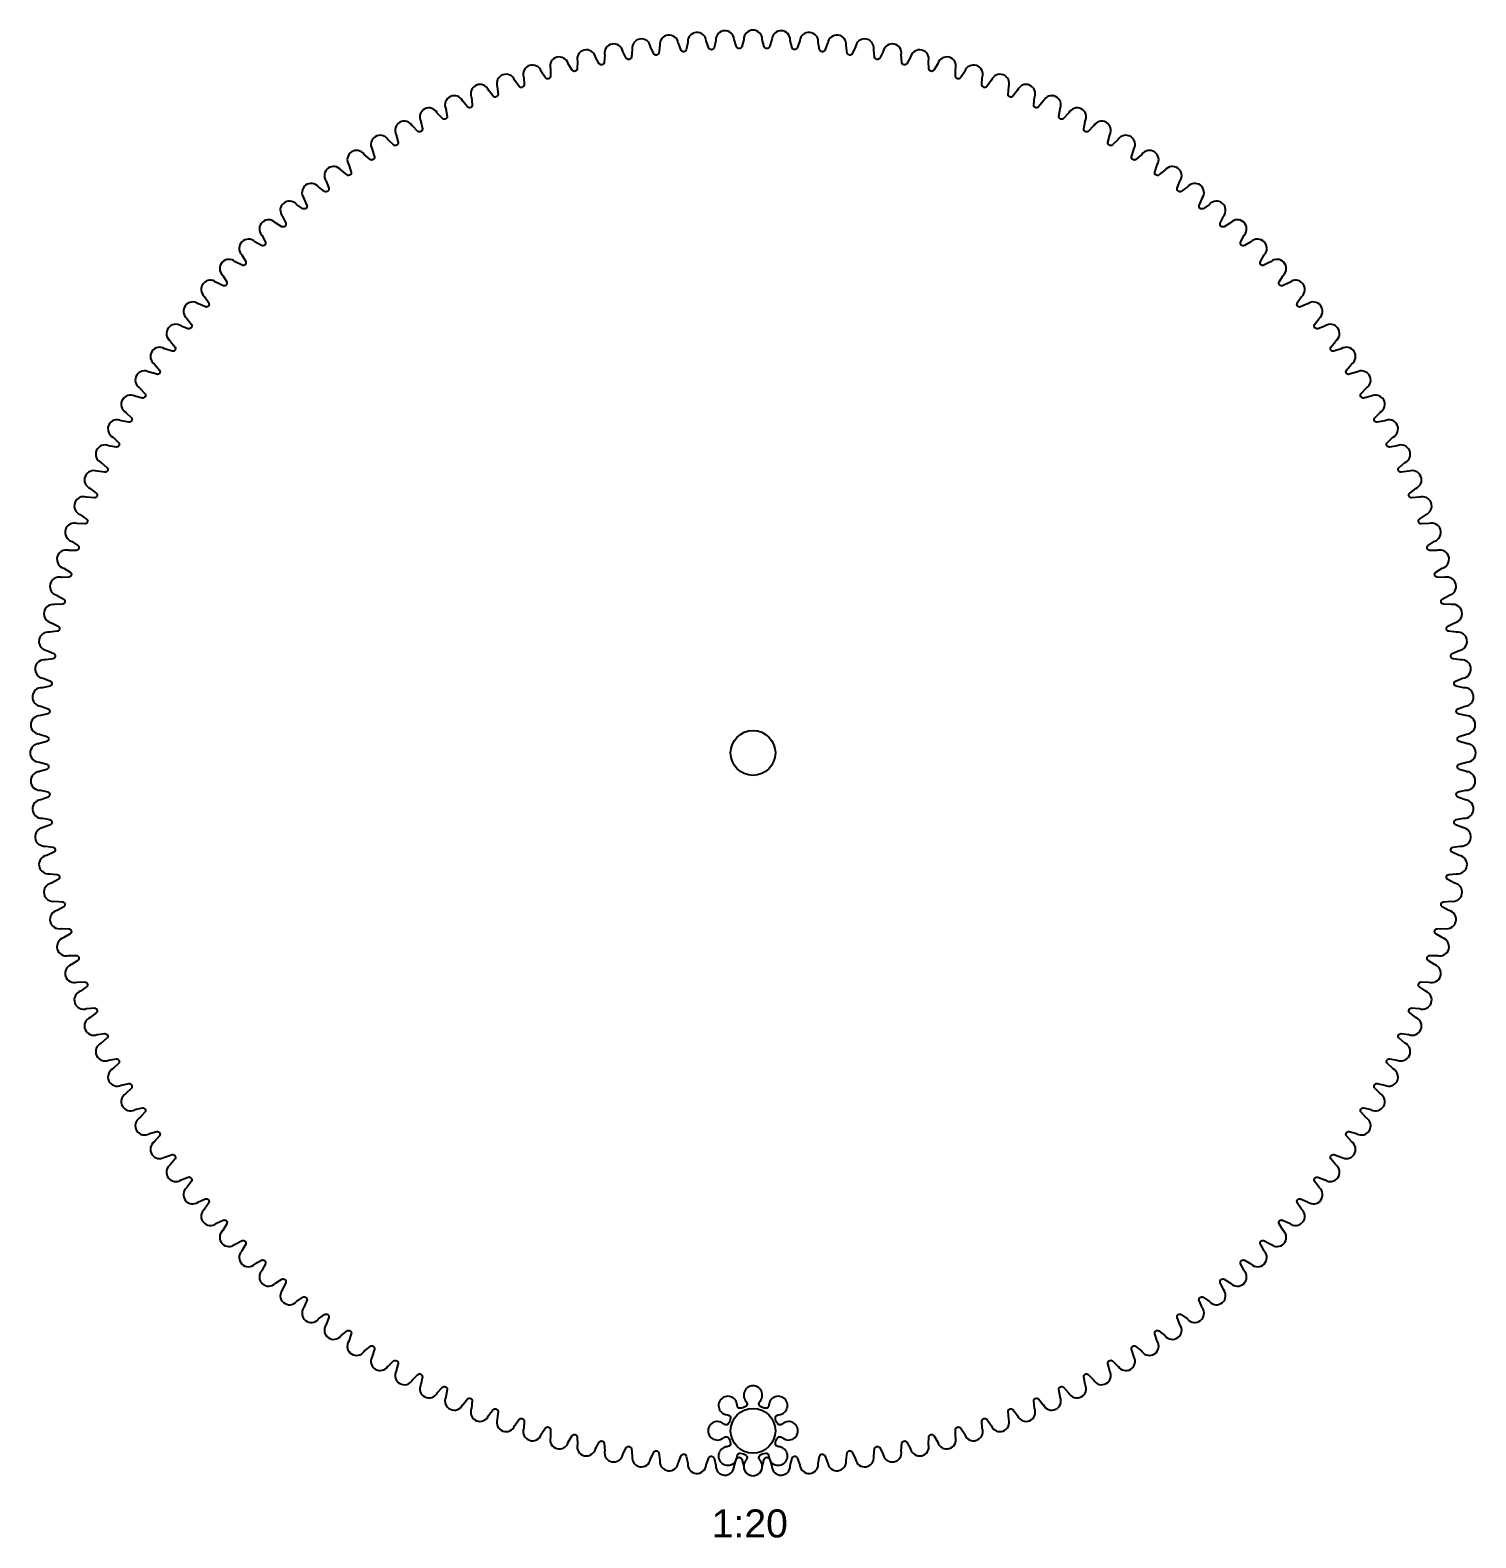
# Model space of a CAD drawing. Extents: x -10 to 1633, y -307 to 264.
# Drawn here: x 1374.9 to 1632.8, y -5.3 to 263.8 of the extents above; entities that cross this region are included whole.
import ezdxf

# ---------------------------------------------------------------- set-up
doc = ezdxf.new("R2010")
doc.units = 0
doc.layers.add('CNC_FRIENDLY_GEAR_COLLECTI', color=7, linetype='CONTINUOUS')
doc.styles.add('ARIAL_NORMAL', font='txt')

msp = doc.modelspace()

# ---------------------------------------------------------------- linework, layer by layer
at = {"layer": 'CNC_FRIENDLY_GEAR_COLLECTI'}
for points in [[(1377.81, 116.52, 0.981369), (1378.33, 113.26), (1378.37, 113.26), (1379.72, 113.11, -0.673073), (1379.88, 112.21), (1378.67, 111.6), (1378.63, 111.58, 0.981369), (1379.27, 108.35), (1379.31, 108.35), (1380.67, 108.25, -0.673073), (1380.87, 107.36), (1379.68, 106.7), (1379.64, 106.69, 0.981369), (1380.41, 103.48), (1380.45, 103.48), (1381.81, 103.44, -0.673073), (1382.04, 102.55), (1380.88, 101.85), (1380.84, 101.83, 0.981369), (1381.73, 98.65), (1381.77, 98.66), (1383.13, 98.67, -0.673073), (1383.4, 97.79), (1382.26, 97.04), (1382.23, 97.03, 0.981369), (1383.25, 93.89), (1383.29, 93.9), (1384.64, 93.96, -0.673073), (1384.95, 93.09), (1383.84, 92.3), (1383.8, 92.28, 0.981369), (1384.95, 89.18), (1384.99, 89.19), (1386.34, 89.31, -0.673073), (1386.68, 88.45), (1385.6, 87.62), (1385.57, 87.6, 0.981369), (1386.83, 84.55), (1386.87, 84.56), (1388.22, 84.73, -0.673073), (1388.59, 83.89), (1387.55, 83.01), (1387.51, 82.99, 0.981369), (1388.89, 79.99), (1388.93, 80.01), (1390.27, 80.23, -0.673073), (1390.67, 79.4), (1389.67, 78.49), (1389.64, 78.46, 0.981369), (1391.13, 75.52), (1391.17, 75.54), (1392.5, 75.81, -0.673073), (1392.94, 75), (1391.97, 74.05), (1391.94, 74.02, 0.981369), (1393.55, 71.14), (1393.59, 71.16), (1394.91, 71.48, -0.673073), (1395.37, 70.69), (1394.44, 69.7), (1394.41, 69.68, 0.981369), (1396.13, 66.86), (1396.17, 66.88), (1397.48, 67.26, -0.673073), (1397.97, 66.48), (1397.08, 65.46), (1397.05, 65.43, 0.981369), (1398.88, 62.69), (1398.92, 62.7), (1400.21, 63.13, -0.673073), (1400.73, 62.38), (1399.89, 61.32), (1399.86, 61.29, 0.981369), (1401.8, 58.62), (1401.83, 58.64), (1403.1, 59.12, -0.673073), (1403.66, 58.39), (1402.85, 57.29), (1402.82, 57.26, 0.981369), (1404.87, 54.67), (1404.9, 54.69), (1406.15, 55.22, -0.673073), (1406.74, 54.51), (1405.97, 53.39), (1405.95, 53.36, 0.981369), (1408.09, 50.85), (1408.12, 50.87), (1409.35, 51.45, -0.673073), (1409.96, 50.76), (1409.25, 49.61), (1409.22, 49.57, 0.981369), (1411.46, 47.15), (1411.49, 47.18), (1412.7, 47.8, -0.673073), (1413.34, 47.14), (1412.66, 45.96), (1412.64, 45.92, 0.981369), (1414.97, 43.59), (1415, 43.62), (1416.19, 44.29, -0.673073), (1416.85, 43.65), (1416.22, 42.45), (1416.2, 42.41, 0.981369), (1418.62, 40.17), (1418.65, 40.2), (1419.81, 40.92, -0.673073), (1420.49, 40.31), (1419.92, 39.08), (1419.89, 39.04, 0.981369), (1422.4, 36.9), (1422.43, 36.93), (1423.56, 37.69, -0.673073), (1424.27, 37.11), (1423.74, 35.85), (1423.72, 35.82, 0.981369), (1426.31, 33.78), (1426.34, 33.81), (1427.43, 34.61, -0.673073), (1428.16, 34.06), (1427.69, 32.79), (1427.67, 32.75, 0.981369), (1430.34, 30.81), (1430.36, 30.84), (1431.43, 31.69, -0.673073), (1432.18, 31.16), (1431.75, 29.87), (1431.73, 29.84, 0.981369), (1434.48, 28), (1434.5, 28.04), (1435.53, 28.92, -0.673073), (1436.3, 28.43), (1435.93, 27.12), (1435.91, 27.09, 0.981369), (1438.72, 25.36), (1438.75, 25.39), (1439.74, 26.32, -0.673073), (1440.53, 25.86), (1440.21, 24.54), (1440.19, 24.5, 0.981369), (1443.07, 22.89), (1443.09, 22.92), (1444.05, 23.89, -0.673073), (1444.86, 23.46), (1444.58, 22.13), (1444.57, 22.09, 0.981369), (1447.51, 20.59), (1447.53, 20.62), (1448.45, 21.63, -0.673073), (1449.28, 21.23), (1449.05, 19.89), (1449.04, 19.85, 0.981369), (1452.04, 18.46), (1452.06, 18.5), (1452.94, 19.54, -0.673073), (1453.78, 19.17), (1453.61, 17.82), (1453.6, 17.78, 0.981369), (1456.65, 16.52), (1456.67, 16.56), (1457.5, 17.63, -0.673073), (1458.36, 17.29), (1458.24, 15.94), (1458.23, 15.9, 0.981369), (1461.33, 14.76), (1461.35, 14.79), (1462.14, 15.9, -0.673073), (1463, 15.6), (1462.94, 14.24), (1462.93, 14.2, 0.981369), (1466.07, 13.18), (1466.09, 13.22), (1466.84, 14.35, -0.673073), (1467.72, 14.09), (1467.71, 12.73), (1467.7, 12.69, 0.981369), (1470.88, 11.79), (1470.89, 11.83), (1471.6, 12.99, -0.673073), (1472.48, 12.76), (1472.53, 11.4), (1472.52, 11.36, 0.981369), (1475.73, 10.59), (1475.75, 10.63), (1476.4, 11.82, -0.673073), (1477.3, 11.62), (1477.4, 10.27), (1477.39, 10.23, 0.981369), (1480.63, 9.58), (1480.64, 9.62), (1481.25, 10.84, -0.673073), (1482.16, 10.67), (1482.31, 9.32), (1482.31, 9.28, 0.981369), (1485.56, 8.77), (1485.58, 8.81), (1486.14, 10.04, -0.673073), (1487.05, 9.92), (1487.25, 8.58), (1487.25, 8.53, 0.981369), (1490.53, 8.15), (1490.54, 8.19), (1491.05, 9.44, -0.673073), (1491.96, 9.35), (1492.22, 8.02), (1492.22, 7.98, 0.981369), (1495.51, 7.72), (1495.52, 7.76), (1495.98, 9.04, -0.673073), (1496.9, 8.98), (1497.21, 7.66), (1497.21, 7.62, 0.981369), (1500.51, 7.49), (1500.51, 7.53), (1500.93, 8.83, -0.673073), (1501.84, 8.81), (1502.2, 7.5), (1502.21, 7.46, 0.981369), (1505.51, 7.46), (1505.51, 7.5), (1505.87, 8.81, -0.673073), (1506.79, 8.83), (1507.2, 7.53), (1507.21, 7.49, 0.981369), (1510.51, 7.62), (1510.51, 7.66), (1510.82, 8.98, -0.673073), (1511.73, 9.04), (1512.2, 7.76), (1512.21, 7.72, 0.981369), (1515.5, 7.98), (1515.5, 8.02), (1515.75, 9.35, -0.673073), (1516.67, 9.44), (1517.18, 8.19), (1517.19, 8.15, 0.981369), (1520.47, 8.53), (1520.47, 8.58), (1520.67, 9.92, -0.673073), (1521.58, 10.04), (1522.14, 8.81), (1522.15, 8.77, 0.981369), (1525.41, 9.28), (1525.41, 9.32), (1525.56, 10.67, -0.673073), (1526.46, 10.84), (1527.07, 9.62), (1527.09, 9.58, 0.981369), (1530.32, 10.23), (1530.32, 10.27), (1530.42, 11.62, -0.673073), (1531.31, 11.82), (1531.97, 10.63), (1531.98, 10.59, 0.981369), (1535.19, 11.36), (1535.19, 11.4), (1535.23, 12.76, -0.673073), (1536.12, 12.99), (1536.82, 11.83), (1536.84, 11.79, 0.981369), (1540.02, 12.69), (1540.01, 12.73), (1540, 14.09, -0.673073), (1540.88, 14.35), (1541.63, 13.22), (1541.64, 13.18, 0.981369), (1544.78, 14.2), (1544.77, 14.24), (1544.71, 15.6, -0.673073), (1545.58, 15.9), (1546.37, 14.79), (1546.39, 14.76, 0.981369), (1549.49, 15.9), (1549.48, 15.94), (1549.36, 17.29, -0.673073), (1550.22, 17.63), (1551.05, 16.56), (1551.07, 16.52, 0.981369), (1554.12, 17.78), (1554.11, 17.82), (1553.94, 19.17, -0.673073), (1554.78, 19.54), (1555.66, 18.5), (1555.68, 18.46, 0.981369), (1558.67, 19.85), (1558.66, 19.89), (1558.44, 21.23, -0.673073), (1559.27, 21.63), (1560.18, 20.62), (1560.21, 20.59, 0.981369), (1563.15, 22.09), (1563.13, 22.13), (1562.86, 23.46, -0.673073), (1563.67, 23.89), (1564.62, 22.92), (1564.65, 22.89, 0.981369), (1567.53, 24.5), (1567.51, 24.54), (1567.18, 25.86, -0.673073), (1567.98, 26.32), (1568.97, 25.39), (1568.99, 25.36, 0.981369), (1571.81, 27.09), (1571.79, 27.12), (1571.41, 28.43, -0.673073), (1572.19, 28.92), (1573.21, 28.04), (1573.24, 28, 0.981369), (1575.98, 29.84), (1575.97, 29.87), (1575.54, 31.16, -0.673073), (1576.29, 31.69), (1577.35, 30.84), (1577.38, 30.81, 0.981369), (1580.05, 32.75), (1580.03, 32.79), (1579.55, 34.06, -0.673073), (1580.28, 34.61), (1581.38, 33.81), (1581.41, 33.78, 0.981369), (1584, 35.82), (1583.98, 35.85), (1583.45, 37.11, -0.673073), (1584.16, 37.69), (1585.28, 36.93), (1585.31, 36.9, 0.981369), (1587.82, 39.04), (1587.8, 39.08), (1587.22, 40.31, -0.673073), (1587.91, 40.92), (1589.06, 40.2), (1589.1, 40.17, 0.981369), (1591.52, 42.41), (1591.49, 42.45), (1590.87, 43.65, -0.673073), (1591.53, 44.29), (1592.71, 43.62), (1592.75, 43.59, 0.981369), (1595.08, 45.92), (1595.05, 45.96), (1594.38, 47.14, -0.673073), (1595.02, 47.8), (1596.22, 47.18), (1596.26, 47.15, 0.981369), (1598.5, 49.57), (1598.47, 49.61), (1597.75, 50.76, -0.673073), (1598.36, 51.45), (1599.59, 50.87), (1599.63, 50.85, 0.981369), (1601.77, 53.36), (1601.74, 53.39), (1600.98, 54.51, -0.673073), (1601.56, 55.22), (1602.82, 54.69), (1602.85, 54.67, 0.981369), (1604.89, 57.26), (1604.86, 57.29), (1604.06, 58.39, -0.673073), (1604.61, 59.12), (1605.88, 58.64), (1605.92, 58.62, 0.981369), (1607.86, 61.29), (1607.83, 61.32), (1606.98, 62.38, -0.673073), (1607.51, 63.13), (1608.8, 62.7), (1608.83, 62.69, 0.981369), (1610.67, 65.43), (1610.63, 65.46), (1609.75, 66.48, -0.673073), (1610.24, 67.26), (1611.55, 66.88), (1611.58, 66.86, 0.981369), (1613.31, 69.68), (1613.28, 69.7), (1612.35, 70.69, -0.673073), (1612.81, 71.48), (1614.13, 71.16), (1614.17, 71.14, 0.981369), (1615.78, 74.02), (1615.75, 74.05), (1614.78, 75, -0.673073), (1615.21, 75.81), (1616.54, 75.54), (1616.58, 75.52, 0.981369), (1618.08, 78.46), (1618.05, 78.49), (1617.04, 79.4, -0.673073), (1617.44, 80.23), (1618.78, 80.01), (1618.82, 79.99, 0.981369), (1620.21, 82.99), (1620.17, 83.01), (1619.13, 83.89, -0.673073), (1619.5, 84.73), (1620.85, 84.56), (1620.89, 84.55, 0.981369), (1622.15, 87.6), (1622.11, 87.62), (1621.04, 88.45, -0.673073), (1621.38, 89.31), (1622.73, 89.19), (1622.77, 89.18, 0.981369), (1623.91, 92.28), (1623.88, 92.3), (1622.77, 93.09, -0.673073), (1623.07, 93.96), (1624.43, 93.9), (1624.47, 93.89, 0.981369), (1625.49, 97.03), (1625.45, 97.04), (1624.32, 97.79, -0.673073), (1624.58, 98.67), (1625.94, 98.66), (1625.98, 98.65, 0.981369), (1626.88, 101.83), (1626.84, 101.85), (1625.68, 102.55, -0.673073), (1625.91, 103.44), (1627.27, 103.48), (1627.31, 103.48, 0.981369), (1628.08, 106.69), (1628.04, 106.7), (1626.85, 107.36, -0.673073), (1627.05, 108.25), (1628.4, 108.35), (1628.44, 108.35, 0.981369), (1629.09, 111.58), (1629.05, 111.6), (1627.83, 112.21, -0.673073), (1627.99, 113.11), (1629.35, 113.26), (1629.39, 113.26, 0.981369), (1629.9, 116.52), (1629.86, 116.53), (1628.63, 117.09, -0.673073), (1628.75, 118), (1630.09, 118.2), (1630.14, 118.2, 0.981369), (1630.52, 121.48), (1630.48, 121.49), (1629.23, 122, -0.673073), (1629.31, 122.92), (1630.65, 123.17), (1630.69, 123.17, 0.981369), (1630.95, 126.46), (1630.91, 126.47), (1629.63, 126.93, -0.673073), (1629.69, 127.85), (1631.01, 128.16), (1631.05, 128.16, 0.981369), (1631.18, 131.46), (1631.14, 131.47), (1629.84, 131.88, -0.673073), (1629.86, 132.8), (1631.17, 133.16), (1631.21, 133.16, 0.981369), (1631.21, 136.46), (1631.17, 136.47), (1629.86, 136.83, -0.673073), (1629.84, 137.74), (1631.14, 138.16), (1631.18, 138.16, 0.981369), (1631.05, 141.46), (1631.01, 141.46), (1629.69, 141.77, -0.673073), (1629.63, 142.69), (1630.91, 143.15), (1630.95, 143.16, 0.981369), (1630.69, 146.45), (1630.65, 146.45), (1629.31, 146.71, -0.673073), (1629.23, 147.62), (1630.48, 148.13), (1630.52, 148.14, 0.981369), (1630.14, 151.42), (1630.09, 151.42), (1628.75, 151.62, -0.673073), (1628.63, 152.53), (1629.86, 153.09), (1629.9, 153.1, 0.981369), (1629.39, 156.36), (1629.35, 156.36), (1627.99, 156.51, -0.673073), (1627.83, 157.42), (1629.05, 158.03), (1629.09, 158.04, 0.981369), (1628.44, 161.28), (1628.4, 161.27), (1627.05, 161.37, -0.673073), (1626.85, 162.27), (1628.04, 162.92), (1628.08, 162.94, 0.981369), (1627.31, 166.15), (1627.27, 166.14), (1625.91, 166.19, -0.673073), (1625.68, 167.07), (1626.84, 167.78), (1626.88, 167.79, 0.981369), (1625.98, 170.97), (1625.94, 170.96), (1624.58, 170.95, -0.673073), (1624.32, 171.83), (1625.45, 172.58), (1625.49, 172.6, 0.981369), (1624.47, 175.74), (1624.43, 175.73), (1623.07, 175.67, -0.673073), (1622.77, 176.53), (1623.88, 177.32), (1623.91, 177.34, 0.981369), (1622.77, 180.44), (1622.73, 180.43), (1621.38, 180.31, -0.673073), (1621.04, 181.17), (1622.11, 182), (1622.15, 182.02, 0.981369), (1620.89, 185.07), (1620.85, 185.06), (1619.5, 184.89, -0.673073), (1619.13, 185.73), (1620.17, 186.61), (1620.21, 186.63, 0.981369), (1618.82, 189.63), (1618.78, 189.62), (1617.44, 189.39, -0.673073), (1617.04, 190.22), (1618.05, 191.14), (1618.08, 191.16, 0.981369), (1616.58, 194.1), (1616.54, 194.08), (1615.21, 193.81, -0.673073), (1614.78, 194.62), (1615.75, 195.58), (1615.78, 195.6, 0.981369), (1614.17, 198.48), (1614.13, 198.46), (1612.81, 198.14, -0.673073), (1612.35, 198.93), (1613.28, 199.92), (1613.31, 199.95, 0.981369), (1611.58, 202.76), (1611.55, 202.74), (1610.24, 202.37, -0.673073), (1609.75, 203.14), (1610.63, 204.17), (1610.67, 204.19, 0.981369), (1608.83, 206.94), (1608.8, 206.92), (1607.51, 206.49, -0.673073), (1606.98, 207.24), (1607.83, 208.31), (1607.86, 208.33, 0.981369), (1605.92, 211), (1605.88, 210.98), (1604.61, 210.51, -0.673073), (1604.06, 211.24), (1604.86, 212.33), (1604.89, 212.36, 0.981369), (1602.85, 214.95), (1602.82, 214.93), (1601.56, 214.4, -0.673073), (1600.98, 215.11), (1601.74, 216.24), (1601.77, 216.27, 0.981369), (1599.63, 218.78), (1599.59, 218.75), (1598.36, 218.18, -0.673073), (1597.75, 218.86), (1598.47, 220.02), (1598.5, 220.05, 0.981369), (1596.26, 222.47), (1596.22, 222.45), (1595.02, 221.82, -0.673073), (1594.38, 222.48), (1595.05, 223.67), (1595.08, 223.7, 0.981369), (1592.75, 226.03), (1592.71, 226.01), (1591.53, 225.33, -0.673073), (1590.87, 225.97), (1591.49, 227.18), (1591.52, 227.21, 0.981369), (1589.1, 229.45), (1589.06, 229.42), (1587.91, 228.71, -0.673073), (1587.22, 229.32), (1587.8, 230.55), (1587.82, 230.58, 0.981369), (1585.31, 232.72), (1585.28, 232.7), (1584.16, 231.93, -0.673073), (1583.45, 232.52), (1583.98, 233.77), (1584, 233.8, 0.981369), (1581.41, 235.85), (1581.38, 235.82), (1580.28, 235.01, -0.673073), (1579.55, 235.57), (1580.03, 236.84), (1580.05, 236.87, 0.981369), (1577.38, 238.81), (1577.35, 238.78), (1576.29, 237.94, -0.673073), (1575.54, 238.46), (1575.97, 239.75), (1575.98, 239.79, 0.981369), (1573.24, 241.62), (1573.21, 241.59), (1572.19, 240.7, -0.673073), (1571.41, 241.19), (1571.79, 242.5), (1571.81, 242.54, 0.981369), (1568.99, 244.26), (1568.97, 244.23), (1567.98, 243.3, -0.673073), (1567.18, 243.76), (1567.51, 245.08), (1567.53, 245.12, 0.981369), (1564.65, 246.73), (1564.62, 246.7), (1563.67, 245.73, -0.673073), (1562.86, 246.17), (1563.13, 247.5), (1563.15, 247.54, 0.981369), (1560.21, 249.03), (1560.18, 249), (1559.27, 248, -0.673073), (1558.44, 248.4), (1558.66, 249.74), (1558.67, 249.78, 0.981369), (1555.68, 251.16), (1555.66, 251.12), (1554.78, 250.08, -0.673073), (1553.94, 250.45), (1554.11, 251.8), (1554.12, 251.84, 0.981369), (1551.07, 253.1), (1551.05, 253.07), (1550.22, 251.99, -0.673073), (1549.36, 252.33), (1549.48, 253.68), (1549.49, 253.72, 0.981369), (1546.39, 254.87), (1546.37, 254.83), (1545.58, 253.72, -0.673073), (1544.71, 254.02), (1544.77, 255.38), (1544.78, 255.42, 0.981369), (1541.64, 256.44), (1541.63, 256.4), (1540.88, 255.27, -0.673073), (1540, 255.54), (1540.01, 256.9), (1540.02, 256.94, 0.981369), (1536.84, 257.83), (1536.82, 257.79), (1536.12, 256.63, -0.673073), (1535.23, 256.86), (1535.19, 258.22), (1535.19, 258.26, 0.981369), (1531.98, 259.03), (1531.97, 258.99), (1531.31, 257.8, -0.673073), (1530.42, 258), (1530.32, 259.36), (1530.32, 259.4, 0.981369), (1527.09, 260.04), (1527.07, 260), (1526.46, 258.79, -0.673073), (1525.56, 258.95), (1525.41, 260.3), (1525.41, 260.34, 0.981369), (1522.15, 260.86), (1522.14, 260.82), (1521.58, 259.58, -0.673073), (1520.67, 259.7), (1520.47, 261.05), (1520.47, 261.09, 0.981369), (1517.19, 261.48), (1517.18, 261.44), (1516.67, 260.18, -0.673073), (1515.75, 260.27), (1515.5, 261.6), (1515.5, 261.64, 0.981369), (1512.21, 261.9), (1512.2, 261.86), (1511.73, 260.58, -0.673073), (1510.82, 260.64), (1510.51, 261.96), (1510.51, 262, 0.981369), (1507.21, 262.13), (1507.2, 262.09), (1506.79, 260.8, -0.673073), (1505.87, 260.81), (1505.51, 262.12), (1505.51, 262.17, 0.981369), (1502.21, 262.17), (1502.2, 262.12), (1501.84, 260.81, -0.673073), (1500.93, 260.8), (1500.51, 262.09), (1500.51, 262.13, 0.981369), (1497.21, 262), (1497.21, 261.96), (1496.9, 260.64, -0.673073), (1495.98, 260.58), (1495.52, 261.86), (1495.51, 261.9, 0.981369), (1492.22, 261.64), (1492.22, 261.6), (1491.96, 260.27, -0.673073), (1491.05, 260.18), (1490.54, 261.44), (1490.53, 261.48, 0.981369), (1487.25, 261.09), (1487.25, 261.05), (1487.05, 259.7, -0.673073), (1486.14, 259.58), (1485.58, 260.82), (1485.56, 260.86, 0.981369), (1482.31, 260.34), (1482.31, 260.3), (1482.16, 258.95, -0.673073), (1481.25, 258.79), (1480.64, 260), (1480.63, 260.04, 0.981369), (1477.39, 259.4), (1477.4, 259.36), (1477.3, 258, -0.673073), (1476.4, 257.8), (1475.75, 258.99), (1475.73, 259.03, 0.981369), (1472.52, 258.26), (1472.53, 258.22), (1472.48, 256.86, -0.673073), (1471.6, 256.63), (1470.89, 257.79), (1470.88, 257.83, 0.981369), (1467.7, 256.94), (1467.71, 256.9), (1467.72, 255.54, -0.673073), (1466.84, 255.27), (1466.09, 256.4), (1466.07, 256.44, 0.981369), (1462.93, 255.42), (1462.94, 255.38), (1463, 254.02, -0.673073), (1462.14, 253.72), (1461.35, 254.83), (1461.33, 254.87, 0.981369), (1458.23, 253.72), (1458.24, 253.68), (1458.36, 252.33, -0.673073), (1457.5, 251.99), (1456.67, 253.07), (1456.65, 253.1, 0.981369), (1453.6, 251.84), (1453.61, 251.8), (1453.78, 250.45, -0.673073), (1452.94, 250.08), (1452.06, 251.12), (1452.04, 251.16, 0.981369), (1449.04, 249.78), (1449.05, 249.74), (1449.28, 248.4, -0.673073), (1448.45, 248), (1447.53, 249), (1447.51, 249.03, 0.981369), (1444.57, 247.54), (1444.58, 247.5), (1444.86, 246.17, -0.673073), (1444.05, 245.73), (1443.09, 246.7), (1443.07, 246.73, 0.981369), (1440.19, 245.12), (1440.21, 245.08), (1440.53, 243.76, -0.673073), (1439.74, 243.3), (1438.75, 244.23), (1438.72, 244.26, 0.981369), (1435.91, 242.54), (1435.93, 242.5), (1436.3, 241.19, -0.673073), (1435.53, 240.7), (1434.5, 241.59), (1434.48, 241.62, 0.981369), (1431.73, 239.79), (1431.75, 239.75), (1432.18, 238.46, -0.673073), (1431.43, 237.94), (1430.36, 238.78), (1430.34, 238.81, 0.981369), (1427.67, 236.87), (1427.69, 236.84), (1428.16, 235.57, -0.673073), (1427.43, 235.01), (1426.34, 235.82), (1426.31, 235.85, 0.981369), (1423.72, 233.8), (1423.74, 233.77), (1424.27, 232.52, -0.673073), (1423.56, 231.93), (1422.43, 232.7), (1422.4, 232.72, 0.981369), (1419.89, 230.58), (1419.92, 230.55), (1420.49, 229.32, -0.673073), (1419.81, 228.71), (1418.65, 229.42), (1418.62, 229.45, 0.981369), (1416.2, 227.21), (1416.22, 227.18), (1416.85, 225.97, -0.673073), (1416.19, 225.33), (1415, 226.01), (1414.97, 226.03, 0.981369), (1412.64, 223.7), (1412.66, 223.67), (1413.34, 222.48, -0.673073), (1412.7, 221.82), (1411.49, 222.45), (1411.46, 222.47, 0.981369), (1409.22, 220.05), (1409.25, 220.02), (1409.96, 218.86, -0.673073), (1409.35, 218.18), (1408.12, 218.75), (1408.09, 218.78, 0.981369), (1405.95, 216.27), (1405.97, 216.24), (1406.74, 215.11, -0.673073), (1406.15, 214.4), (1404.9, 214.93), (1404.87, 214.95, 0.981369), (1402.82, 212.36), (1402.85, 212.33), (1403.66, 211.24, -0.673073), (1403.1, 210.51), (1401.83, 210.98), (1401.8, 211, 0.981369), (1399.86, 208.33), (1399.89, 208.31), (1400.73, 207.24, -0.673073), (1400.21, 206.49), (1398.92, 206.92), (1398.88, 206.94, 0.981369), (1397.05, 204.19), (1397.08, 204.17), (1397.97, 203.14, -0.673073), (1397.48, 202.37), (1396.17, 202.74), (1396.13, 202.76, 0.981369), (1394.41, 199.95), (1394.44, 199.92), (1395.37, 198.93, -0.673073), (1394.91, 198.14), (1393.59, 198.46), (1393.55, 198.48, 0.981369), (1391.94, 195.6), (1391.97, 195.58), (1392.94, 194.62, -0.673073), (1392.5, 193.81), (1391.17, 194.08), (1391.13, 194.1, 0.981369), (1389.64, 191.16), (1389.67, 191.14), (1390.67, 190.22, -0.673073), (1390.27, 189.39), (1388.93, 189.62), (1388.89, 189.63, 0.981369), (1387.51, 186.63), (1387.55, 186.61), (1388.59, 185.73, -0.673073), (1388.22, 184.89), (1386.87, 185.06), (1386.83, 185.07, 0.981369), (1385.57, 182.02), (1385.6, 182), (1386.68, 181.17, -0.673073), (1386.34, 180.31), (1384.99, 180.43), (1384.95, 180.44, 0.981369), (1383.8, 177.34), (1383.84, 177.32), (1384.95, 176.53, -0.673073), (1384.64, 175.67), (1383.29, 175.73), (1383.25, 175.74, 0.981369), (1382.23, 172.6), (1382.26, 172.58), (1383.4, 171.83, -0.673073), (1383.13, 170.95), (1381.77, 170.96), (1381.73, 170.97, 0.981369), (1380.84, 167.79), (1380.88, 167.78), (1382.04, 167.07, -0.673073), (1381.81, 166.19), (1380.45, 166.14), (1380.41, 166.15, 0.981369), (1379.64, 162.94), (1379.68, 162.92), (1380.87, 162.27, -0.673073), (1380.67, 161.37), (1379.31, 161.27), (1379.27, 161.28, 0.981369), (1378.63, 158.04), (1378.67, 158.03), (1379.88, 157.42, -0.673073), (1379.72, 156.51), (1378.37, 156.36), (1378.33, 156.36, 0.981369), (1377.81, 153.1), (1377.85, 153.09), (1379.09, 152.53, -0.673073), (1378.97, 151.62), (1377.62, 151.42), (1377.58, 151.42, 0.981369), (1377.19, 148.14), (1377.23, 148.13), (1378.49, 147.62, -0.673073), (1378.4, 146.71), (1377.07, 146.45), (1377.03, 146.45, 0.981369), (1376.77, 143.16), (1376.81, 143.15), (1378.09, 142.69, -0.673073), (1378.03, 141.77), (1376.71, 141.46), (1376.67, 141.46, 0.981369), (1376.54, 138.16), (1376.58, 138.16), (1377.87, 137.74, -0.673073), (1377.86, 136.83), (1376.55, 136.47), (1376.5, 136.46, 0.981369), (1376.5, 133.16), (1376.55, 133.16), (1377.86, 132.8, -0.673073), (1377.87, 131.88), (1376.58, 131.47), (1376.54, 131.46, 0.981369), (1376.67, 128.16), (1376.71, 128.16), (1378.03, 127.85, -0.673073), (1378.09, 126.93), (1376.81, 126.47), (1376.77, 126.46, 0.981369), (1377.03, 123.17), (1377.07, 123.17), (1378.4, 122.92, -0.673073), (1378.49, 122), (1377.23, 121.49), (1377.19, 121.48, 0.981369), (1377.58, 118.2), (1377.62, 118.2), (1378.97, 118, -0.673073), (1379.09, 117.09), (1377.85, 116.53)], [(1502.31, 8.05, 1.428148), (1505.41, 8.05), (1505.39, 8.09), (1505.38, 8.13), (1505.36, 8.18), (1505.34, 8.22), (1505.31, 8.26), (1505.29, 8.3), (1505.24, 8.39), (1505.12, 8.58), (1505.06, 8.68), (1505.03, 8.72), (1505, 8.77), (1504.99, 8.8), (1504.98, 8.82), (1504.97, 8.85), (1504.96, 8.87), (1504.95, 8.89), (1504.94, 8.92), (1504.94, 8.94), (1504.93, 8.95), (1504.93, 8.96), (1504.93, 8.97), (1504.92, 8.99), (1504.92, 9), (1504.92, 9.01), (1504.92, 9.02), (1504.92, 9.03), (1504.91, 9.04), (1504.91, 9.05), (1504.91, 9.06), (1504.91, 9.08), (1504.91, 9.09), (1504.91, 9.1), (1504.91, 9.11), (1504.91, 9.12), (1504.91, 9.13), (1504.91, 9.14), (1504.92, 9.15), (1504.92, 9.16), (1504.92, 9.17), (1504.92, 9.18), (1504.92, 9.19), (1504.93, 9.2), (1504.93, 9.21), (1504.93, 9.22), (1504.94, 9.23), (1504.94, 9.24), (1504.95, 9.25), (1504.95, 9.25), (1504.96, 9.26), (1504.96, 9.27), (1504.97, 9.28), (1504.97, 9.29), (1504.98, 9.3), (1504.98, 9.31), (1504.99, 9.32), (1505, 9.32), (1505, 9.33), (1505.01, 9.34), (1505.02, 9.36), (1505.04, 9.37), (1505.05, 9.39), (1505.07, 9.4), (1505.08, 9.42, -0.176327), (1506.13, 9.85), (1506.15, 9.85), (1506.17, 9.85), (1506.19, 9.85), (1506.21, 9.85), (1506.24, 9.85), (1506.25, 9.85), (1506.26, 9.85), (1506.27, 9.85), (1506.28, 9.84), (1506.29, 9.84), (1506.3, 9.84), (1506.31, 9.84), (1506.32, 9.84), (1506.33, 9.83), (1506.34, 9.83), (1506.35, 9.83), (1506.36, 9.82), (1506.37, 9.82), (1506.38, 9.81), (1506.38, 9.81), (1506.39, 9.81), (1506.4, 9.8), (1506.41, 9.8), (1506.42, 9.79), (1506.43, 9.78), (1506.44, 9.78), (1506.45, 9.77), (1506.45, 9.77), (1506.46, 9.76), (1506.47, 9.75), (1506.48, 9.75), (1506.48, 9.74), (1506.49, 9.73), (1506.5, 9.72), (1506.51, 9.71), (1506.51, 9.7), (1506.52, 9.7), (1506.53, 9.69), (1506.53, 9.68), (1506.54, 9.67), (1506.55, 9.66), (1506.55, 9.65), (1506.56, 9.64), (1506.56, 9.63), (1506.57, 9.62), (1506.58, 9.6), (1506.59, 9.57), (1506.6, 9.55), (1506.61, 9.53), (1506.62, 9.5), (1506.63, 9.48), (1506.64, 9.45), (1506.66, 9.4), (1506.67, 9.34), (1506.7, 9.23), (1506.75, 9.02), (1506.77, 8.92), (1506.78, 8.87), (1506.8, 8.82), (1506.81, 8.78), (1506.83, 8.74), (1506.85, 8.69), (1506.86, 8.65, 1.428148), (1509.06, 10.85), (1509.02, 10.87), (1508.98, 10.88), (1508.93, 10.9), (1508.89, 10.91), (1508.84, 10.93), (1508.8, 10.94), (1508.69, 10.97), (1508.48, 11.01), (1508.37, 11.04), (1508.31, 11.06), (1508.26, 11.07), (1508.24, 11.08), (1508.21, 11.09), (1508.19, 11.1), (1508.16, 11.11), (1508.14, 11.12), (1508.12, 11.13), (1508.09, 11.14), (1508.08, 11.15), (1508.07, 11.15), (1508.06, 11.16), (1508.05, 11.17), (1508.04, 11.17), (1508.03, 11.18), (1508.02, 11.18), (1508.02, 11.19), (1508.01, 11.2), (1508, 11.21), (1507.99, 11.21), (1507.98, 11.22), (1507.97, 11.23), (1507.97, 11.23), (1507.96, 11.24), (1507.95, 11.25), (1507.95, 11.26), (1507.94, 11.27), (1507.93, 11.27), (1507.93, 11.28), (1507.92, 11.29), (1507.92, 11.3), (1507.91, 11.31), (1507.91, 11.32), (1507.9, 11.33), (1507.9, 11.34), (1507.89, 11.35), (1507.89, 11.35), (1507.89, 11.36), (1507.88, 11.37), (1507.88, 11.38), (1507.88, 11.39), (1507.87, 11.4), (1507.87, 11.41), (1507.87, 11.42), (1507.87, 11.43), (1507.87, 11.44), (1507.87, 11.46), (1507.86, 11.47), (1507.86, 11.48), (1507.86, 11.5), (1507.86, 11.52), (1507.86, 11.54), (1507.86, 11.56), (1507.86, 11.58, -0.176327), (1508.29, 12.63), (1508.31, 12.64), (1508.32, 12.66), (1508.34, 12.67), (1508.36, 12.69), (1508.37, 12.7), (1508.38, 12.71), (1508.39, 12.72), (1508.4, 12.72), (1508.4, 12.73), (1508.41, 12.74), (1508.42, 12.74), (1508.43, 12.75), (1508.44, 12.75), (1508.45, 12.76), (1508.46, 12.76), (1508.47, 12.77), (1508.48, 12.77), (1508.48, 12.77), (1508.49, 12.78), (1508.5, 12.78), (1508.51, 12.78), (1508.52, 12.79), (1508.53, 12.79), (1508.54, 12.79), (1508.55, 12.79), (1508.56, 12.8), (1508.57, 12.8), (1508.58, 12.8), (1508.59, 12.8), (1508.6, 12.8), (1508.62, 12.8), (1508.63, 12.8), (1508.64, 12.8), (1508.65, 12.8), (1508.66, 12.8), (1508.67, 12.8), (1508.68, 12.8), (1508.69, 12.79), (1508.7, 12.79), (1508.71, 12.79), (1508.73, 12.79), (1508.74, 12.79), (1508.75, 12.78), (1508.76, 12.78), (1508.77, 12.78), (1508.8, 12.77), (1508.82, 12.76), (1508.84, 12.75), (1508.87, 12.74), (1508.89, 12.73), (1508.91, 12.72), (1508.94, 12.71), (1508.99, 12.68), (1509.04, 12.65), (1509.13, 12.59), (1509.32, 12.48), (1509.41, 12.42), (1509.45, 12.4), (1509.49, 12.38), (1509.54, 12.35), (1509.58, 12.34), (1509.62, 12.32), (1509.66, 12.3, 1.428148), (1509.66, 15.4), (1509.62, 15.39), (1509.58, 15.37), (1509.54, 15.35), (1509.49, 15.33), (1509.45, 15.31), (1509.41, 15.29), (1509.32, 15.23), (1509.13, 15.11), (1509.04, 15.05), (1508.99, 15.03), (1508.94, 15), (1508.91, 14.99), (1508.89, 14.98), (1508.87, 14.97), (1508.84, 14.96), (1508.82, 14.95), (1508.8, 14.94), (1508.77, 14.93), (1508.76, 14.93), (1508.75, 14.92), (1508.74, 14.92), (1508.73, 14.92), (1508.71, 14.92), (1508.7, 14.91), (1508.69, 14.91), (1508.68, 14.91), (1508.67, 14.91), (1508.66, 14.91), (1508.65, 14.91), (1508.64, 14.91), (1508.63, 14.91), (1508.62, 14.91), (1508.6, 14.91), (1508.59, 14.91), (1508.58, 14.91), (1508.57, 14.91), (1508.56, 14.91), (1508.55, 14.91), (1508.54, 14.92), (1508.53, 14.92), (1508.52, 14.92), (1508.51, 14.92), (1508.5, 14.93), (1508.49, 14.93), (1508.48, 14.93), (1508.48, 14.94), (1508.47, 14.94), (1508.46, 14.95), (1508.45, 14.95), (1508.44, 14.96), (1508.43, 14.96), (1508.42, 14.97), (1508.41, 14.97), (1508.4, 14.98), (1508.4, 14.98), (1508.39, 14.99), (1508.38, 15), (1508.37, 15), (1508.36, 15.02), (1508.34, 15.03), (1508.32, 15.05), (1508.31, 15.06), (1508.29, 15.08, -0.176327), (1507.86, 16.12), (1507.86, 16.14), (1507.86, 16.17), (1507.86, 16.19), (1507.86, 16.21), (1507.86, 16.23), (1507.86, 16.24), (1507.87, 16.25), (1507.87, 16.26), (1507.87, 16.27), (1507.87, 16.28), (1507.87, 16.29), (1507.87, 16.3), (1507.88, 16.31), (1507.88, 16.32), (1507.88, 16.33), (1507.89, 16.34), (1507.89, 16.35), (1507.89, 16.36), (1507.9, 16.37), (1507.9, 16.38), (1507.91, 16.39), (1507.91, 16.4), (1507.92, 16.41), (1507.92, 16.42), (1507.93, 16.42), (1507.93, 16.43), (1507.94, 16.44), (1507.95, 16.45), (1507.95, 16.46), (1507.96, 16.46), (1507.97, 16.47), (1507.97, 16.48), (1507.98, 16.49), (1507.99, 16.49), (1508, 16.5), (1508.01, 16.51), (1508.02, 16.52), (1508.02, 16.52), (1508.03, 16.53), (1508.04, 16.54), (1508.05, 16.54), (1508.06, 16.55), (1508.07, 16.55), (1508.08, 16.56), (1508.09, 16.57), (1508.12, 16.58), (1508.14, 16.59), (1508.16, 16.6), (1508.19, 16.61), (1508.21, 16.62), (1508.24, 16.63), (1508.26, 16.64), (1508.31, 16.65), (1508.37, 16.67), (1508.48, 16.69), (1508.69, 16.74), (1508.8, 16.77), (1508.84, 16.78), (1508.89, 16.79), (1508.93, 16.81), (1508.98, 16.82), (1509.02, 16.84), (1509.06, 16.86, 1.428148), (1506.86, 19.05), (1506.85, 19.01), (1506.83, 18.97), (1506.81, 18.93), (1506.8, 18.88), (1506.78, 18.84), (1506.77, 18.79), (1506.75, 18.69), (1506.7, 18.47), (1506.67, 18.36), (1506.66, 18.31), (1506.64, 18.26), (1506.63, 18.23), (1506.62, 18.21), (1506.61, 18.18), (1506.6, 18.16), (1506.59, 18.13), (1506.58, 18.11), (1506.57, 18.09), (1506.56, 18.08), (1506.56, 18.07), (1506.55, 18.06), (1506.55, 18.05), (1506.54, 18.04), (1506.53, 18.03), (1506.53, 18.02), (1506.52, 18.01), (1506.51, 18), (1506.51, 17.99), (1506.5, 17.99), (1506.49, 17.98), (1506.48, 17.97), (1506.48, 17.96), (1506.47, 17.95), (1506.46, 17.95), (1506.45, 17.94), (1506.45, 17.93), (1506.44, 17.93), (1506.43, 17.92), (1506.42, 17.92), (1506.41, 17.91), (1506.4, 17.91), (1506.39, 17.9), (1506.38, 17.9), (1506.38, 17.89), (1506.37, 17.89), (1506.36, 17.88), (1506.35, 17.88), (1506.34, 17.88), (1506.33, 17.87), (1506.32, 17.87), (1506.31, 17.87), (1506.3, 17.87), (1506.29, 17.87), (1506.28, 17.86), (1506.27, 17.86), (1506.26, 17.86), (1506.25, 17.86), (1506.24, 17.86), (1506.21, 17.86), (1506.19, 17.86), (1506.17, 17.86), (1506.15, 17.86), (1506.13, 17.86, -0.176327), (1505.08, 18.29), (1505.07, 18.3), (1505.05, 18.32), (1505.04, 18.33), (1505.02, 18.35), (1505.01, 18.37), (1505, 18.37), (1505, 18.38), (1504.99, 18.39), (1504.98, 18.4), (1504.98, 18.41), (1504.97, 18.42), (1504.97, 18.43), (1504.96, 18.43), (1504.96, 18.44), (1504.95, 18.45), (1504.95, 18.46), (1504.94, 18.47), (1504.94, 18.48), (1504.93, 18.49), (1504.93, 18.5), (1504.93, 18.51), (1504.92, 18.52), (1504.92, 18.53), (1504.92, 18.54), (1504.92, 18.55), (1504.92, 18.56), (1504.91, 18.57), (1504.91, 18.58), (1504.91, 18.59), (1504.91, 18.6), (1504.91, 18.61), (1504.91, 18.62), (1504.91, 18.63), (1504.91, 18.64), (1504.91, 18.65), (1504.91, 18.66), (1504.92, 18.68), (1504.92, 18.69), (1504.92, 18.7), (1504.92, 18.71), (1504.92, 18.72), (1504.93, 18.73), (1504.93, 18.74), (1504.93, 18.76), (1504.94, 18.77), (1504.94, 18.79), (1504.95, 18.81), (1504.96, 18.84), (1504.97, 18.86), (1504.98, 18.89), (1504.99, 18.91), (1505, 18.93), (1505.03, 18.98), (1505.06, 19.03), (1505.12, 19.13), (1505.24, 19.32), (1505.29, 19.4), (1505.31, 19.45), (1505.34, 19.49), (1505.36, 19.53), (1505.38, 19.57), (1505.39, 19.61), (1505.41, 19.66, 1.428148), (1502.31, 19.66), (1502.32, 19.61), (1502.34, 19.57), (1502.36, 19.53), (1502.38, 19.49), (1502.4, 19.45), (1502.43, 19.4), (1502.48, 19.32), (1502.6, 19.13), (1502.66, 19.03), (1502.69, 18.98), (1502.71, 18.93), (1502.72, 18.91), (1502.74, 18.89), (1502.75, 18.86), (1502.76, 18.84), (1502.76, 18.81), (1502.77, 18.79), (1502.78, 18.77), (1502.78, 18.76), (1502.79, 18.74), (1502.79, 18.73), (1502.79, 18.72), (1502.8, 18.71), (1502.8, 18.7), (1502.8, 18.69), (1502.8, 18.68), (1502.8, 18.66), (1502.8, 18.65), (1502.8, 18.64), (1502.8, 18.63), (1502.8, 18.62), (1502.8, 18.61), (1502.8, 18.6), (1502.8, 18.59), (1502.8, 18.58), (1502.8, 18.57), (1502.8, 18.56), (1502.8, 18.55), (1502.8, 18.54), (1502.79, 18.53), (1502.79, 18.52), (1502.79, 18.51), (1502.79, 18.5), (1502.78, 18.49), (1502.78, 18.48), (1502.77, 18.47), (1502.77, 18.46), (1502.77, 18.45), (1502.76, 18.44), (1502.76, 18.43), (1502.75, 18.43), (1502.75, 18.42), (1502.74, 18.41), (1502.73, 18.4), (1502.73, 18.39), (1502.72, 18.38), (1502.71, 18.37), (1502.71, 18.37), (1502.69, 18.35), (1502.68, 18.33), (1502.66, 18.32), (1502.65, 18.3), (1502.63, 18.29, -0.176327), (1501.59, 17.86), (1501.57, 17.86), (1501.55, 17.86), (1501.52, 17.86), (1501.5, 17.86), (1501.48, 17.86), (1501.47, 17.86), (1501.46, 17.86), (1501.45, 17.86), (1501.44, 17.86), (1501.43, 17.87), (1501.42, 17.87), (1501.41, 17.87), (1501.4, 17.87), (1501.39, 17.87), (1501.38, 17.88), (1501.37, 17.88), (1501.36, 17.88), (1501.35, 17.89), (1501.34, 17.89), (1501.33, 17.9), (1501.32, 17.9), (1501.31, 17.91), (1501.3, 17.91), (1501.3, 17.92), (1501.29, 17.92), (1501.28, 17.93), (1501.27, 17.93), (1501.26, 17.94), (1501.25, 17.95), (1501.25, 17.95), (1501.24, 17.96), (1501.23, 17.97), (1501.22, 17.98), (1501.22, 17.99), (1501.21, 17.99), (1501.2, 18), (1501.2, 18.01), (1501.19, 18.02), (1501.18, 18.03), (1501.18, 18.04), (1501.17, 18.05), (1501.16, 18.06), (1501.16, 18.07), (1501.15, 18.08), (1501.15, 18.09), (1501.13, 18.11), (1501.12, 18.13), (1501.11, 18.16), (1501.1, 18.18), (1501.09, 18.21), (1501.09, 18.23), (1501.08, 18.26), (1501.06, 18.31), (1501.05, 18.36), (1501.02, 18.47), (1500.97, 18.69), (1500.95, 18.79), (1500.93, 18.84), (1500.92, 18.88), (1500.9, 18.93), (1500.89, 18.97), (1500.87, 19.01), (1500.85, 19.05, 1.428148), (1498.66, 16.86), (1498.7, 16.84), (1498.74, 16.82), (1498.78, 16.81), (1498.83, 16.79), (1498.87, 16.78), (1498.92, 16.77), (1499.02, 16.74), (1499.24, 16.69), (1499.35, 16.67), (1499.4, 16.65), (1499.45, 16.64), (1499.48, 16.63), (1499.51, 16.62), (1499.53, 16.61), (1499.55, 16.6), (1499.58, 16.59), (1499.6, 16.58), (1499.62, 16.57), (1499.63, 16.56), (1499.64, 16.55), (1499.65, 16.55), (1499.66, 16.54), (1499.67, 16.54), (1499.68, 16.53), (1499.69, 16.52), (1499.7, 16.52), (1499.71, 16.51), (1499.72, 16.5), (1499.73, 16.49), (1499.73, 16.49), (1499.74, 16.48), (1499.75, 16.47), (1499.76, 16.46), (1499.76, 16.46), (1499.77, 16.45), (1499.78, 16.44), (1499.78, 16.43), (1499.79, 16.42), (1499.8, 16.42), (1499.8, 16.41), (1499.81, 16.4), (1499.81, 16.39), (1499.82, 16.38), (1499.82, 16.37), (1499.82, 16.36), (1499.83, 16.35), (1499.83, 16.34), (1499.83, 16.33), (1499.84, 16.32), (1499.84, 16.31), (1499.84, 16.3), (1499.84, 16.29), (1499.85, 16.28), (1499.85, 16.27), (1499.85, 16.26), (1499.85, 16.25), (1499.85, 16.24), (1499.85, 16.23), (1499.86, 16.21), (1499.86, 16.19), (1499.86, 16.17), (1499.86, 16.14), (1499.85, 16.12, -0.176327), (1499.42, 15.08), (1499.41, 15.06), (1499.39, 15.05), (1499.38, 15.03), (1499.36, 15.02), (1499.35, 15), (1499.34, 15), (1499.33, 14.99), (1499.32, 14.98), (1499.31, 14.98), (1499.3, 14.97), (1499.29, 14.97), (1499.29, 14.96), (1499.28, 14.96), (1499.27, 14.95), (1499.26, 14.95), (1499.25, 14.94), (1499.24, 14.94), (1499.23, 14.93), (1499.22, 14.93), (1499.21, 14.93), (1499.2, 14.92), (1499.19, 14.92), (1499.18, 14.92), (1499.17, 14.92), (1499.16, 14.91), (1499.15, 14.91), (1499.14, 14.91), (1499.13, 14.91), (1499.12, 14.91), (1499.11, 14.91), (1499.1, 14.91), (1499.09, 14.91), (1499.08, 14.91), (1499.07, 14.91), (1499.06, 14.91), (1499.05, 14.91), (1499.04, 14.91), (1499.02, 14.91), (1499.01, 14.91), (1499, 14.92), (1498.99, 14.92), (1498.98, 14.92), (1498.97, 14.92), (1498.96, 14.93), (1498.94, 14.93), (1498.92, 14.94), (1498.9, 14.95), (1498.87, 14.96), (1498.85, 14.97), (1498.83, 14.98), (1498.8, 14.99), (1498.78, 15), (1498.73, 15.03), (1498.68, 15.05), (1498.58, 15.11), (1498.4, 15.23), (1498.31, 15.29), (1498.26, 15.31), (1498.22, 15.33), (1498.18, 15.35), (1498.14, 15.37), (1498.1, 15.39), (1498.06, 15.4, 1.428148), (1498.06, 12.3), (1498.1, 12.32), (1498.14, 12.34), (1498.18, 12.35), (1498.22, 12.38), (1498.26, 12.4), (1498.31, 12.42), (1498.4, 12.48), (1498.58, 12.59), (1498.68, 12.65), (1498.73, 12.68), (1498.78, 12.71), (1498.8, 12.72), (1498.83, 12.73), (1498.85, 12.74), (1498.87, 12.75), (1498.9, 12.76), (1498.92, 12.77), (1498.94, 12.78), (1498.96, 12.78), (1498.97, 12.78), (1498.98, 12.79), (1498.99, 12.79), (1499, 12.79), (1499.01, 12.79), (1499.02, 12.79), (1499.04, 12.8), (1499.05, 12.8), (1499.06, 12.8), (1499.07, 12.8), (1499.08, 12.8), (1499.09, 12.8), (1499.1, 12.8), (1499.11, 12.8), (1499.12, 12.8), (1499.13, 12.8), (1499.14, 12.8), (1499.15, 12.8), (1499.16, 12.79), (1499.17, 12.79), (1499.18, 12.79), (1499.19, 12.79), (1499.2, 12.78), (1499.21, 12.78), (1499.22, 12.78), (1499.23, 12.77), (1499.24, 12.77), (1499.25, 12.77), (1499.26, 12.76), (1499.27, 12.76), (1499.28, 12.75), (1499.29, 12.75), (1499.29, 12.74), (1499.3, 12.74), (1499.31, 12.73), (1499.32, 12.72), (1499.33, 12.72), (1499.34, 12.71), (1499.35, 12.7), (1499.36, 12.69), (1499.38, 12.67), (1499.39, 12.66), (1499.41, 12.64), (1499.42, 12.63, -0.176327), (1499.85, 11.58), (1499.86, 11.56), (1499.86, 11.54), (1499.86, 11.52), (1499.86, 11.5), (1499.85, 11.48), (1499.85, 11.47), (1499.85, 11.46), (1499.85, 11.44), (1499.85, 11.43), (1499.85, 11.42), (1499.84, 11.41), (1499.84, 11.4), (1499.84, 11.39), (1499.84, 11.38), (1499.83, 11.37), (1499.83, 11.36), (1499.83, 11.35), (1499.82, 11.35), (1499.82, 11.34), (1499.82, 11.33), (1499.81, 11.32), (1499.81, 11.31), (1499.8, 11.3), (1499.8, 11.29), (1499.79, 11.28), (1499.78, 11.27), (1499.78, 11.27), (1499.77, 11.26), (1499.76, 11.25), (1499.76, 11.24), (1499.75, 11.23), (1499.74, 11.23), (1499.73, 11.22), (1499.73, 11.21), (1499.72, 11.21), (1499.71, 11.2), (1499.7, 11.19), (1499.69, 11.18), (1499.68, 11.18), (1499.67, 11.17), (1499.66, 11.17), (1499.65, 11.16), (1499.64, 11.15), (1499.63, 11.15), (1499.62, 11.14), (1499.6, 11.13), (1499.58, 11.12), (1499.55, 11.11), (1499.53, 11.1), (1499.51, 11.09), (1499.48, 11.08), (1499.45, 11.07), (1499.4, 11.06), (1499.35, 11.04), (1499.24, 11.01), (1499.02, 10.97), (1498.92, 10.94), (1498.87, 10.93), (1498.83, 10.91), (1498.78, 10.9), (1498.74, 10.88), (1498.7, 10.87), (1498.66, 10.85, 1.428148), (1500.85, 8.65), (1500.87, 8.69), (1500.89, 8.74), (1500.9, 8.78), (1500.92, 8.82), (1500.93, 8.87), (1500.95, 8.92), (1500.97, 9.02), (1501.02, 9.23), (1501.05, 9.34), (1501.06, 9.4), (1501.08, 9.45), (1501.09, 9.48), (1501.09, 9.5), (1501.1, 9.53), (1501.11, 9.55), (1501.12, 9.57), (1501.13, 9.6), (1501.15, 9.62), (1501.15, 9.63), (1501.16, 9.64), (1501.16, 9.65), (1501.17, 9.66), (1501.18, 9.67), (1501.18, 9.68), (1501.19, 9.69), (1501.2, 9.7), (1501.2, 9.7), (1501.21, 9.71), (1501.22, 9.72), (1501.22, 9.73), (1501.23, 9.74), (1501.24, 9.75), (1501.25, 9.75), (1501.25, 9.76), (1501.26, 9.77), (1501.27, 9.77), (1501.28, 9.78), (1501.29, 9.78), (1501.3, 9.79), (1501.3, 9.8), (1501.31, 9.8), (1501.32, 9.81), (1501.33, 9.81), (1501.34, 9.81), (1501.35, 9.82), (1501.36, 9.82), (1501.37, 9.83), (1501.38, 9.83), (1501.39, 9.83), (1501.4, 9.84), (1501.41, 9.84), (1501.42, 9.84), (1501.43, 9.84), (1501.44, 9.84), (1501.45, 9.85), (1501.46, 9.85), (1501.47, 9.85), (1501.48, 9.85), (1501.5, 9.85), (1501.52, 9.85), (1501.55, 9.85), (1501.57, 9.85), (1501.59, 9.85, -0.176327), (1502.63, 9.42), (1502.65, 9.4), (1502.66, 9.39), (1502.68, 9.37), (1502.69, 9.36), (1502.71, 9.34), (1502.71, 9.33), (1502.72, 9.32), (1502.73, 9.32), (1502.73, 9.31), (1502.74, 9.3), (1502.75, 9.29), (1502.75, 9.28), (1502.76, 9.27), (1502.76, 9.26), (1502.77, 9.25), (1502.77, 9.25), (1502.77, 9.24), (1502.78, 9.23), (1502.78, 9.22), (1502.79, 9.21), (1502.79, 9.2), (1502.79, 9.19), (1502.79, 9.18), (1502.8, 9.17), (1502.8, 9.16), (1502.8, 9.15), (1502.8, 9.14), (1502.8, 9.13), (1502.8, 9.12), (1502.8, 9.11), (1502.8, 9.1), (1502.8, 9.09), (1502.8, 9.08), (1502.8, 9.06), (1502.8, 9.05), (1502.8, 9.04), (1502.8, 9.03), (1502.8, 9.02), (1502.8, 9.01), (1502.8, 9), (1502.79, 8.99), (1502.79, 8.97), (1502.79, 8.96), (1502.78, 8.95), (1502.78, 8.94), (1502.77, 8.92), (1502.76, 8.89), (1502.76, 8.87), (1502.75, 8.85), (1502.74, 8.82), (1502.72, 8.8), (1502.71, 8.77), (1502.69, 8.72), (1502.66, 8.68), (1502.6, 8.58), (1502.48, 8.39), (1502.43, 8.3), (1502.4, 8.26), (1502.38, 8.22), (1502.36, 8.18), (1502.34, 8.13), (1502.32, 8.09)]]:
    msp.add_lwpolyline(points, format="xyb", close=True, dxfattribs=at)
for centre in [(1503.86, 134.81), (1503.86, 13.85)]:
    msp.add_circle(centre, 4, dxfattribs=at)

# ---------------------------------------------------------------- texts
at = {"layer": 'CNC_FRIENDLY_GEAR_COLLECTI', "linetype": 'CONTINUOUS', "style": 'ARIAL_NORMAL'}
msp.add_text('1:20', height=5, dxfattribs=at).set_placement((1496.49, -5.18))

doc.saveas('drawing.dxf')
